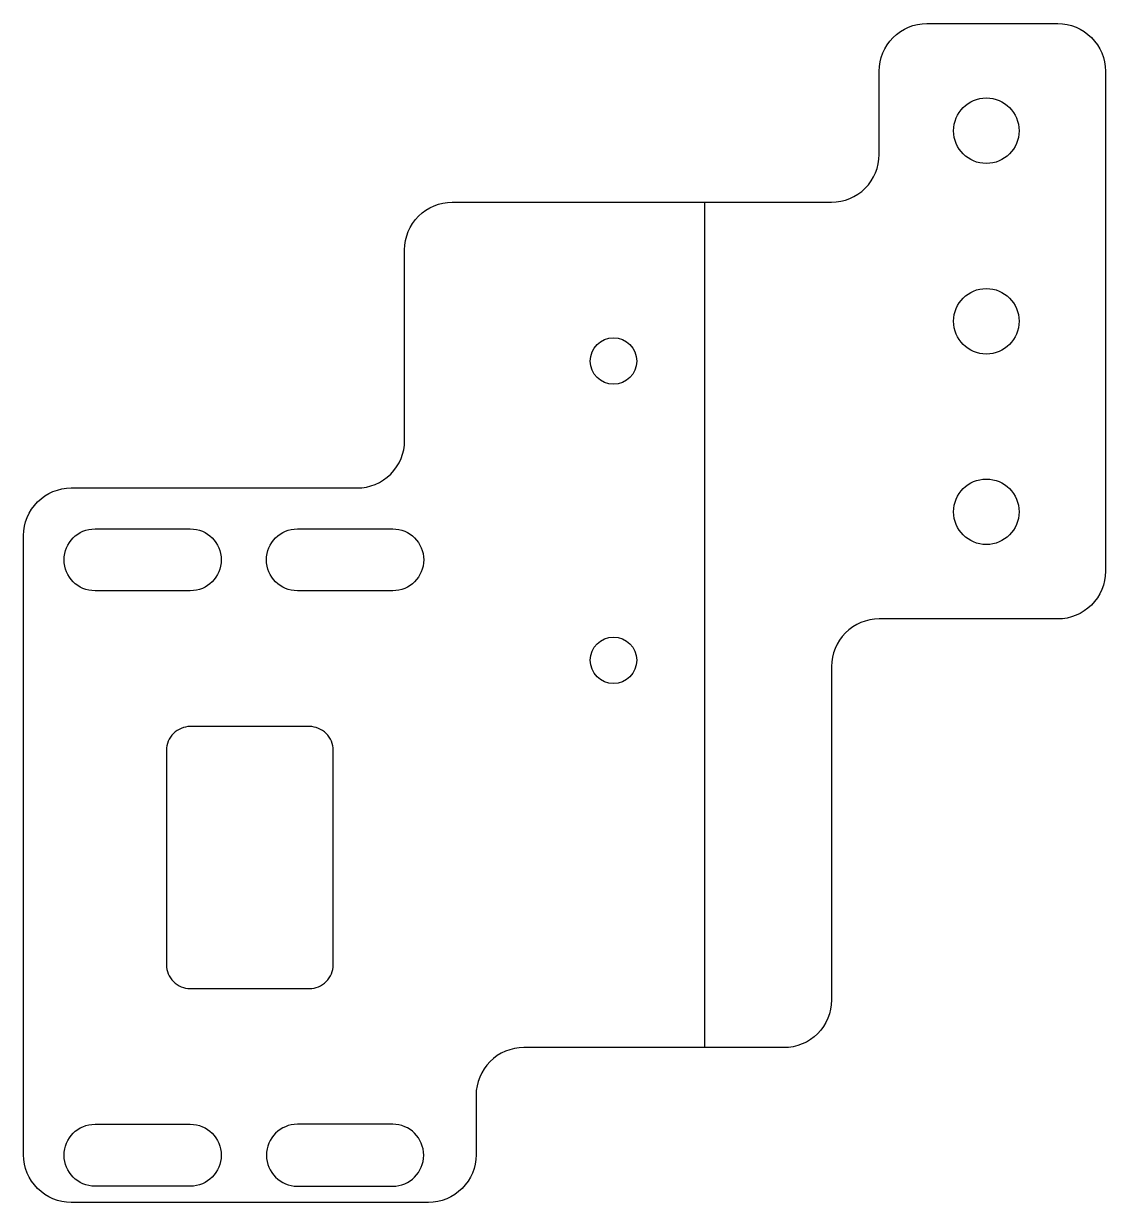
# Model space of a CAD drawing. Extents: x -60 to 30.9, y -42 to 57.
import ezdxf

# ---------------------------------------------------------------- set-up
doc = ezdxf.new("R2010")
doc.units = 0

msp = doc.modelspace()

# ---------------------------------------------------------------- linework, layer by layer
at = {"layer": '1'}
for points in [[(30.851, 53), (30.851, 11, -0.414214), (26.851, 7), (11.851, 7, 0.414214), (7.851, 3), (7.851, -25, -0.414214), (3.851, -29), (-18, -29, 0.414214), (-22, -33), (-22, -38, -0.414214), (-26, -42), (-56, -42, -0.414214), (-60, -38), (-60, 14, -0.414214), (-56, 18), (-32, 18, 0.414214), (-28, 22), (-28, 38, -0.414214), (-24, 42), (7.851, 42, 0.414214), (11.851, 46), (11.851, 53, -0.414214), (15.851, 57), (26.851, 57, -0.414214)], [(-46, 14.565, -1), (-46, 9.365), (-54, 9.365, -1), (-54, 14.565)], [(-29, 14.565, -1), (-29, 9.365), (-37, 9.365, -1), (-37, 14.565)], [(-34, -4.035, 0.414214), (-36, -2.035), (-46, -2.035, 0.414214), (-48, -4.035), (-48, -22.035, 0.414214), (-46, -24.035), (-36, -24.035, 0.414214), (-34, -22.035)], [(-46, -35.435, -1), (-46, -40.635), (-54, -40.635, -1), (-54, -35.435)], [(-29, -35.435), (-37, -35.435, 1), (-37, -40.635), (-29, -40.635, 1)]]:
    msp.add_lwpolyline(points, format="xyb", close=True, dxfattribs=at)
for centre, radius in [((20.851, 48), 2.75), ((20.851, 32), 2.75), ((-10.46, 28.66), 1.95), ((20.851, 16), 2.75), ((-10.46, 3.53), 1.95)]:
    msp.add_circle(centre, radius, dxfattribs=at)
at = {"layer": '2'}
msp.add_line((-2.824, 42), (-2.824, -29), dxfattribs=at)

doc.saveas('drawing.dxf')
